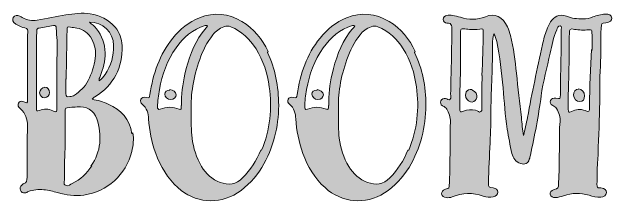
# Model space of a CAD drawing. Header units: inches. Extents: x 194 to 885, y -943 to -142.
# Drawn here: x 194 to 885, y -708 to -486 of the extents above; entities that cross this region are included whole.
import ezdxf

# ---------------------------------------------------------------- set-up
doc = ezdxf.new("R2010")
doc.units = ezdxf.units.IN
doc.header["$MEASUREMENT"] = 0
doc.layers.add('Layer 1', color=7, linetype='Continuous')

# ---------------------------------------------------------------- blocks, each defined once
blk = doc.blocks.new('block 3')
at = {"layer": 'Layer 1', "true_color": 0xce432c}
h = blk.add_hatch(color=22, dxfattribs=at)
h.dxf.hatch_style = 2
edge = h.paths.add_edge_path()
edge.add_spline(control_points=[(333.56, -624.74), (334.77, -632.01), (334.17, -639.28), (332.35, -646.55), (325.68, -673.21), (304.48, -692.6), (277.21, -696.54), (266.91, -698.05), (256.91, -696.54), (246.91, -693.81), (241.76, -692.3), (236.61, -691.09), (231.16, -690.48), (224.8, -689.57), (219.04, -690.48), (213.28, -692.6), (212.07, -693.21), (210.86, -693.81), (209.65, -694.11), (207.22, -694.42), (205.1, -693.51), (204.19, -691.09), (203.29, -688.66), (203.89, -686.54), (205.71, -685.03), (206.31, -684.72), (206.92, -684.12), (207.53, -683.82), (211.47, -682.6), (211.77, -679.57), (211.77, -675.94), (211.77, -663.21), (211.77, -650.49), (211.77, -637.76), (211.77, -630.8), (212.37, -623.83), (212.37, -616.86), (212.07, -609.28), (210.25, -602.32), (204.19, -597.17), (203.59, -596.56), (202.98, -595.95), (202.38, -595.35), (201.16, -593.83), (201.16, -592.32), (202.07, -590.8), (202.98, -588.98), (204.8, -588.08), (206.92, -588.68), (208.44, -588.98), (209.95, -589.89), (211.47, -590.5), (212.98, -588.98), (212.37, -587.17), (212.37, -585.65), (212.37, -561.72), (212.37, -537.78), (212.37, -513.85), (212.37, -511.12), (213.28, -508.09), (212.37, -505.97), (211.16, -503.55), (207.53, -504.15), (205.1, -502.94), (202.98, -501.73), (200.86, -500.82), (198.74, -499.61), (195.41, -497.49), (194.5, -494.46), (196.01, -492.04), (197.53, -489.61), (200.26, -489.01), (203.59, -490.52), (204.5, -490.82), (205.41, -491.43), (206.31, -492.04), (211.77, -495.06), (217.52, -495.97), (223.58, -495.06), (234.79, -493.55), (245.4, -490.52), (256.3, -489.01), (265.7, -487.79), (275.09, -486.28), (284.48, -487.79), (295.99, -489.61), (305.69, -494.46), (313.26, -503.24), (318.41, -509.31), (320.84, -516.58), (321.14, -524.45), (321.75, -549.9), (311.75, -569.9), (289.93, -583.53), (289.03, -584.14), (287.81, -584.44), (286.6, -586.26), (293.27, -587.47), (299.33, -588.98), (305.08, -591.71), (320.23, -598.38), (329.93, -609.28), (332.35, -625.95), (332.35, -625.95), (333.56, -624.74), (333.56, -624.74)], knot_values=[0, 0, 0, 0, 1, 1, 1, 2, 2, 2, 3, 3, 3, 4, 4, 4, 5, 5, 5, 6, 6, 6, 7, 7, 7, 8, 8, 8, 9, 9, 9, 10, 10, 10, 11, 11, 11, 12, 12, 12, 13, 13, 13, 14, 14, 14, 15, 15, 15, 16, 16, 16, 17, 17, 17, 18, 18, 18, 19, 19, 19, 20, 20, 20, 21, 21, 21, 22, 22, 22, 23, 23, 23, 24, 24, 24, 25, 25, 25, 26, 26, 26, 27, 27, 27, 28, 28, 28, 29, 29, 29, 30, 30, 30, 31, 31, 31, 32, 32, 32, 33, 33, 33, 34, 34, 34, 35, 35, 35, 35], degree=3, periodic=1)
edge = h.paths.add_edge_path()
edge.add_spline(control_points=[(246.31, -533.24), (246.91, -523.54), (246, -513.85), (245.4, -504.15), (245.4, -501.73), (244.49, -500.82), (242.07, -501.43), (236.61, -502.34), (231.16, -503.24), (225.7, -504.15), (223.89, -504.46), (222.98, -505.37), (222.98, -507.18), (222.98, -510.82), (222.68, -514.46), (222.68, -518.09), (222.68, -530.21), (222.68, -542.33), (222.68, -554.45), (222.68, -565.66), (222.68, -576.87), (222.68, -588.08), (222.68, -590.8), (222.68, -593.53), (222.68, -596.26), (222.68, -599.89), (222.98, -600.19), (226.31, -598.98), (231.46, -596.86), (236.61, -597.17), (241.46, -599.59), (242.07, -599.89), (242.67, -600.19), (243.28, -600.5), (245.09, -601.1), (246, -600.5), (246, -598.68), (246, -597.47), (246, -596.26), (246, -595.05), (246, -581.41), (246, -567.78), (246, -554.14), (246, -547.18), (246, -540.21), (246.61, -533.24), (246.61, -533.24), (246.31, -533.24), (246.31, -533.24)], knot_values=[0, 0, 0, 0, 1, 1, 1, 2, 2, 2, 3, 3, 3, 4, 4, 4, 5, 5, 5, 6, 6, 6, 7, 7, 7, 8, 8, 8, 9, 9, 9, 10, 10, 10, 11, 11, 11, 12, 12, 12, 13, 13, 13, 14, 14, 14, 15, 15, 15, 16, 16, 16, 16], degree=3, periodic=1)
edge = h.paths.add_edge_path()
edge.add_spline(control_points=[(232.37, -572.32), (235.4, -572.32), (237.82, -575.05), (237.82, -578.38), (237.82, -581.71), (235.4, -584.44), (232.07, -584.44), (228.74, -584.44), (226.31, -582.02), (226.31, -578.69), (226.31, -575.66), (229.34, -572.62), (232.37, -572.62), (232.37, -572.62), (232.37, -572.32), (232.37, -572.32)], knot_values=[0, 0, 0, 0, 1, 1, 1, 2, 2, 2, 3, 3, 3, 4, 4, 4, 5, 5, 5, 5], degree=3, periodic=1)
edge = h.paths.add_edge_path()
edge.add_spline(control_points=[(285.39, -663.21), (297.21, -646.25), (298.11, -627.76), (292.05, -608.68), (289.03, -598.98), (279.63, -593.83), (269.33, -595.05), (266.6, -595.35), (263.88, -595.35), (261.15, -595.65), (255.7, -595.95), (255.7, -595.95), (255.7, -601.41), (255.7, -614.74), (255.7, -628.07), (255.7, -642.91), (254.49, -655.03), (255.4, -668.97), (254.49, -682.91), (254.49, -684.72), (255.4, -685.03), (256.91, -685.63), (259.94, -686.84), (261.46, -684.12), (263.58, -683.21), (273.57, -678.97), (280.24, -671.39), (286.3, -662.91), (286.3, -662.91), (285.39, -663.21), (285.39, -663.21)], knot_values=[0, 0, 0, 0, 1, 1, 1, 2, 2, 2, 3, 3, 3, 4, 4, 4, 5, 5, 5, 6, 6, 6, 7, 7, 7, 8, 8, 8, 9, 9, 9, 10, 10, 10, 10], degree=3, periodic=1)
edge = h.paths.add_edge_path()
edge.add_spline(control_points=[(256.61, -562.93), (256.61, -568.08), (256.61, -573.84), (256.61, -579.59), (256.61, -583.53), (257.52, -584.14), (261.15, -583.23), (262.97, -582.93), (264.79, -582.62), (266.3, -581.41), (272.66, -577.17), (278.42, -572.02), (282.06, -564.75), (286.3, -556.57), (289.03, -548.09), (290.24, -539), (291.15, -531.42), (290.24, -523.85), (286.3, -516.88), (282.36, -509.91), (276.91, -505.37), (269.03, -504.15), (266.6, -503.85), (264.18, -503.55), (261.76, -503.24), (257.82, -502.64), (257.82, -502.64), (257.82, -506.58), (257.52, -525.06), (257.21, -543.54), (256.91, -562.63), (256.91, -562.63), (256.61, -562.93), (256.61, -562.93)], knot_values=[0, 0, 0, 0, 1, 1, 1, 2, 2, 2, 3, 3, 3, 4, 4, 4, 5, 5, 5, 6, 6, 6, 7, 7, 7, 8, 8, 8, 9, 9, 9, 10, 10, 10, 11, 11, 11, 11], degree=3, periodic=1)
edge = h.paths.add_edge_path()
edge.add_spline(control_points=[(283.57, -497.49), (286.3, -499.91), (289.33, -502.03), (291.75, -505.07), (298.11, -513.24), (301.45, -522.33), (301.75, -532.63), (301.75, -542.02), (299.63, -551.12), (295.99, -559.9), (295.39, -561.41), (294.18, -562.63), (294.78, -565.05), (297.81, -562.93), (299.93, -560.51), (301.75, -557.78), (308.42, -547.48), (311.75, -536.27), (311.44, -524.15), (311.14, -509), (299.02, -497.19), (283.57, -497.49)], knot_values=[0, 0, 0, 0, 1, 1, 1, 2, 2, 2, 3, 3, 3, 4, 4, 4, 5, 5, 5, 6, 6, 6, 7, 7, 7, 7], degree=3, periodic=1)
h = blk.add_hatch(color=22, dxfattribs=at)
h.dxf.hatch_style = 2
edge = h.paths.add_edge_path()
edge.add_spline(control_points=[(488.38, -532.33), (497.47, -551.12), (501.41, -571.11), (501.41, -593.53), (501.1, -617.77), (495.65, -642.31), (482.02, -664.73), (474.75, -676.54), (465.66, -686.54), (453.84, -694.11), (431.72, -708.05), (404.76, -705.63), (385.37, -688.06), (373.56, -677.15), (365.37, -663.82), (359.92, -648.67), (355.07, -635.64), (352.65, -622.31), (351.74, -608.68), (351.44, -602.32), (349.92, -596.26), (344.47, -592.02), (342.65, -590.5), (341.74, -588.68), (342.95, -586.26), (343.86, -584.14), (345.68, -583.53), (349.01, -584.14), (352.65, -584.74), (352.65, -584.74), (353.25, -580.8), (356.59, -556.87), (364.47, -534.75), (379.61, -515.67), (387.79, -505.37), (397.79, -497.19), (410.21, -492.34), (427.18, -485.68), (443.54, -487.19), (458.99, -496.58), (472.93, -504.76), (482.32, -516.88), (489.29, -531.12), (489.29, -531.12), (488.38, -532.33), (488.38, -532.33)], knot_values=[0, 0, 0, 0, 1, 1, 1, 2, 2, 2, 3, 3, 3, 4, 4, 4, 5, 5, 5, 6, 6, 6, 7, 7, 7, 8, 8, 8, 9, 9, 9, 10, 10, 10, 11, 11, 11, 12, 12, 12, 13, 13, 13, 14, 14, 14, 15, 15, 15, 15], degree=3, periodic=1)
edge = h.paths.add_edge_path()
edge.add_spline(control_points=[(389.61, -593.23), (389.31, -581.11), (390.82, -568.99), (393.55, -557.17), (397.49, -540.21), (402.94, -523.85), (413.24, -509.61), (415.06, -506.88), (417.48, -504.46), (419.6, -502.03), (419.3, -501.73), (419, -501.43), (418.7, -501.13), (418.09, -501.13), (417.48, -501.13), (416.88, -501.43), (402.34, -505.67), (391.73, -515.06), (383.25, -526.88), (372.95, -541.42), (367.19, -557.78), (364.16, -575.05), (362.95, -581.71), (362.04, -588.38), (362.04, -595.05), (362.04, -596.86), (362.34, -598.68), (365.07, -597.77), (372.34, -595.05), (379.61, -594.44), (386.89, -597.77), (388.4, -598.38), (389.31, -597.77), (389.31, -596.26), (389.31, -595.35), (389.31, -594.44), (389.31, -593.53), (389.31, -593.53), (389.61, -593.23), (389.61, -593.23)], knot_values=[0, 0, 0, 0, 1, 1, 1, 2, 2, 2, 3, 3, 3, 4, 4, 4, 5, 5, 5, 6, 6, 6, 7, 7, 7, 8, 8, 8, 9, 9, 9, 10, 10, 10, 11, 11, 11, 12, 12, 12, 13, 13, 13, 13], degree=3, periodic=1)
edge = h.paths.add_edge_path()
edge.add_spline(control_points=[(376.28, -575.05), (379.61, -575.05), (383.25, -578.08), (383.55, -581.11), (383.55, -583.84), (380.52, -586.56), (377.19, -586.56), (373.56, -586.56), (370.22, -583.53), (370.22, -580.2), (370.22, -577.47), (372.64, -575.66), (376.28, -575.66), (376.28, -575.66), (376.28, -575.05), (376.28, -575.05)], knot_values=[0, 0, 0, 0, 1, 1, 1, 2, 2, 2, 3, 3, 3, 4, 4, 4, 5, 5, 5, 5], degree=3, periodic=1)
edge = h.paths.add_edge_path()
edge.add_spline(control_points=[(481.71, -645.04), (491.41, -621.4), (494.14, -596.86), (490.5, -571.72), (488.38, -556.27), (483.83, -541.42), (475.35, -528.09), (468.08, -516.88), (458.99, -507.79), (446.27, -502.64), (443.54, -501.73), (441.12, -501.73), (438.39, -502.64), (432.94, -504.46), (429, -507.79), (425.66, -512.03), (418.7, -520.52), (414.15, -530.21), (410.52, -540.51), (403.25, -560.51), (399.91, -581.41), (400.82, -598.68), (400.82, -612.31), (400.52, -621.71), (401.73, -631.1), (403.25, -642.61), (406.58, -653.52), (412.64, -663.52), (417.79, -672), (424.76, -678.66), (434.15, -682), (443.54, -685.33), (452.33, -684.72), (459.9, -676.85), (468.99, -667.45), (475.96, -656.85), (480.81, -644.73), (480.81, -644.73), (481.71, -645.04), (481.71, -645.04)], knot_values=[0, 0, 0, 0, 1, 1, 1, 2, 2, 2, 3, 3, 3, 4, 4, 4, 5, 5, 5, 6, 6, 6, 7, 7, 7, 8, 8, 8, 9, 9, 9, 10, 10, 10, 11, 11, 11, 12, 12, 12, 13, 13, 13, 13], degree=3, periodic=1)
h = blk.add_hatch(color=22, dxfattribs=at)
h.dxf.hatch_style = 2
edge = h.paths.add_edge_path()
edge.add_spline(control_points=[(657.74, -532.33), (666.83, -551.12), (670.77, -571.11), (670.77, -593.53), (670.47, -617.77), (665.01, -642.31), (651.38, -664.73), (644.11, -676.54), (635.02, -686.54), (623.2, -694.11), (601.09, -708.05), (574.12, -705.63), (554.73, -688.06), (542.92, -677.15), (534.74, -663.82), (529.28, -648.67), (524.44, -635.64), (522.01, -622.31), (521.1, -608.68), (520.8, -602.32), (519.29, -596.26), (513.83, -592.02), (512.01, -590.5), (511.11, -588.68), (512.32, -586.26), (513.23, -584.14), (515.05, -583.53), (518.38, -584.14), (522.01, -584.74), (522.01, -584.74), (522.62, -580.8), (525.95, -556.87), (533.83, -534.75), (548.98, -515.67), (557.16, -505.37), (567.16, -497.19), (579.58, -492.34), (596.54, -485.68), (612.9, -487.19), (628.36, -496.58), (642.29, -504.76), (651.68, -516.88), (658.65, -531.12), (658.65, -531.12), (657.74, -532.33), (657.74, -532.33)], knot_values=[0, 0, 0, 0, 1, 1, 1, 2, 2, 2, 3, 3, 3, 4, 4, 4, 5, 5, 5, 6, 6, 6, 7, 7, 7, 8, 8, 8, 9, 9, 9, 10, 10, 10, 11, 11, 11, 12, 12, 12, 13, 13, 13, 14, 14, 14, 15, 15, 15, 15], degree=3, periodic=1)
edge = h.paths.add_edge_path()
edge.add_spline(control_points=[(558.98, -593.23), (558.67, -581.11), (560.19, -568.99), (562.91, -557.17), (566.85, -540.21), (572.31, -523.85), (582.61, -509.61), (584.42, -506.88), (586.85, -504.46), (588.97, -502.03), (588.67, -501.73), (588.36, -501.43), (588.06, -501.13), (587.45, -501.13), (586.85, -501.13), (586.24, -501.43), (571.7, -505.67), (561.1, -515.06), (552.61, -526.88), (542.31, -541.42), (536.56, -557.78), (533.53, -575.05), (532.31, -581.71), (531.4, -588.38), (531.4, -595.05), (531.4, -596.86), (531.71, -598.68), (534.44, -597.77), (541.71, -595.05), (548.98, -594.44), (556.25, -597.77), (557.76, -598.38), (558.67, -597.77), (558.67, -596.26), (558.67, -595.35), (558.67, -594.44), (558.67, -593.53), (558.67, -593.53), (558.98, -593.23), (558.98, -593.23)], knot_values=[0, 0, 0, 0, 1, 1, 1, 2, 2, 2, 3, 3, 3, 4, 4, 4, 5, 5, 5, 6, 6, 6, 7, 7, 7, 8, 8, 8, 9, 9, 9, 10, 10, 10, 11, 11, 11, 12, 12, 12, 13, 13, 13, 13], degree=3, periodic=1)
edge = h.paths.add_edge_path()
edge.add_spline(control_points=[(545.65, -575.05), (548.98, -575.05), (552.61, -578.08), (552.92, -581.11), (552.92, -583.84), (549.89, -586.56), (546.55, -586.56), (542.92, -586.56), (539.58, -583.53), (539.58, -580.2), (539.58, -577.47), (542.01, -575.66), (545.65, -575.66), (545.65, -575.66), (545.65, -575.05), (545.65, -575.05)], knot_values=[0, 0, 0, 0, 1, 1, 1, 2, 2, 2, 3, 3, 3, 4, 4, 4, 5, 5, 5, 5], degree=3, periodic=1)
edge = h.paths.add_edge_path()
edge.add_spline(control_points=[(651.08, -645.04), (660.77, -621.4), (663.5, -596.86), (659.86, -571.72), (657.74, -556.27), (653.2, -541.42), (644.72, -528.09), (637.44, -516.88), (628.36, -507.79), (615.63, -502.64), (612.9, -501.73), (610.48, -501.73), (607.75, -502.64), (602.3, -504.46), (598.36, -507.79), (595.03, -512.03), (588.06, -520.52), (583.51, -530.21), (579.88, -540.51), (572.61, -560.51), (569.28, -581.41), (570.19, -598.68), (570.19, -612.31), (569.88, -621.71), (571.09, -631.1), (572.61, -642.61), (575.94, -653.52), (582, -663.52), (587.15, -672), (594.12, -678.66), (603.51, -682), (612.9, -685.33), (621.69, -684.72), (629.26, -676.85), (638.35, -667.45), (645.32, -656.85), (650.17, -644.73), (650.17, -644.73), (651.08, -645.04), (651.08, -645.04)], knot_values=[0, 0, 0, 0, 1, 1, 1, 2, 2, 2, 3, 3, 3, 4, 4, 4, 5, 5, 5, 6, 6, 6, 7, 7, 7, 8, 8, 8, 9, 9, 9, 10, 10, 10, 11, 11, 11, 12, 12, 12, 13, 13, 13, 13], degree=3, periodic=1)
h = blk.add_hatch(color=22, dxfattribs=at)
h.dxf.hatch_style = 2
edge = h.paths.add_edge_path()
edge.add_spline(control_points=[(868.31, -658.67), (868.01, -667.15), (867.7, -675.63), (867.7, -684.12), (867.7, -688.06), (867.7, -688.06), (871.34, -688.36), (871.64, -688.36), (871.95, -688.36), (872.25, -688.36), (876.49, -688.66), (878.91, -690.78), (878.61, -693.81), (878.31, -696.84), (875.88, -698.66), (871.95, -698.96), (867.4, -699.27), (862.86, -698.36), (858.61, -696.84), (848.62, -693.51), (838.92, -694.11), (829.23, -697.45), (826.2, -698.36), (823.17, -699.27), (820.14, -699.57), (816.81, -699.87), (814.38, -698.36), (813.78, -695.63), (813.47, -693.21), (814.99, -691.39), (818.32, -690.18), (823.17, -688.66), (823.17, -688.66), (823.47, -683.51), (824.38, -662.3), (824.38, -641.1), (824.68, -619.89), (824.68, -617.47), (824.99, -615.04), (825.29, -612.62), (825.9, -606.86), (824.08, -601.71), (821.05, -596.86), (820.14, -595.05), (818.32, -594.44), (816.81, -593.53), (814.08, -591.71), (813.47, -589.59), (814.38, -587.47), (815.29, -585.35), (817.41, -584.44), (820.44, -585.05), (825.59, -585.96), (825.59, -585.96), (825.59, -580.8), (825.59, -556.27), (826.8, -531.73), (826.5, -507.18), (826.5, -505.37), (827.41, -502.34), (825.29, -501.73), (822.56, -501.13), (822.26, -504.46), (821.35, -506.28), (817.72, -515.06), (815.59, -524.15), (813.78, -533.24), (810.44, -549.6), (805.6, -565.66), (803.47, -582.32), (800.44, -605.35), (795.9, -628.07), (791.05, -650.79), (790.75, -652.31), (790.45, -653.82), (789.84, -655.33), (788.33, -660.18), (784.69, -662), (779.84, -660.18), (774.09, -658.36), (771.06, -654.12), (769.84, -648.67), (767.73, -639.28), (765.91, -629.89), (764.39, -620.49), (761.66, -604.74), (761.36, -588.98), (759.55, -573.23), (757.42, -555.36), (756.21, -537.18), (752.27, -519.61), (751.67, -516.58), (750.76, -513.55), (748.94, -510.82), (747.73, -514.76), (747.43, -518.7), (747.43, -522.63), (747.73, -548.09), (745.91, -573.53), (745.61, -598.98), (745.61, -611.4), (745.3, -623.83), (744.7, -636.25), (744.09, -651.7), (742.88, -667.15), (742.88, -682.6), (742.88, -687.75), (742.88, -687.75), (748.03, -688.36), (751.67, -688.96), (753.48, -690.48), (753.48, -693.21), (753.48, -695.93), (751.67, -698.05), (748.34, -698.66), (744.4, -699.57), (740.46, -698.96), (736.82, -697.75), (724.7, -693.51), (712.89, -693.81), (701.07, -698.66), (698.95, -699.57), (696.53, -699.87), (694.1, -699.57), (691.07, -699.27), (689.26, -697.75), (688.95, -695.33), (688.65, -692.6), (690.17, -691.09), (692.59, -690.18), (693.2, -689.87), (693.8, -689.57), (694.41, -689.57), (697.13, -689.27), (697.74, -687.45), (697.74, -685.03), (698.04, -678.66), (698.35, -672.3), (698.35, -665.94), (698.65, -651.09), (698.65, -636.25), (698.65, -621.4), (698.65, -618.98), (698.65, -616.55), (698.95, -614.13), (699.56, -608.68), (698.04, -603.83), (695.62, -598.98), (694.71, -597.17), (693.5, -595.65), (691.68, -594.74), (691.07, -594.44), (690.47, -594.14), (689.86, -593.83), (687.74, -592.32), (687.13, -590.2), (688.04, -588.08), (688.95, -585.96), (691.07, -585.05), (693.5, -585.35), (695.31, -585.65), (697.13, -587.77), (698.65, -586.26), (700.16, -584.74), (699.25, -582.32), (699.25, -580.2), (699.56, -555.96), (700.77, -531.73), (700.47, -507.49), (700.47, -505.97), (700.47, -504.46), (700.47, -502.94), (700.47, -500.52), (699.56, -498.7), (696.83, -498.7), (696.22, -498.7), (695.62, -498.7), (695.01, -498.7), (692.29, -498.1), (690.77, -496.28), (690.77, -494.16), (690.77, -491.43), (692.59, -490.22), (695.01, -489.61), (697.13, -489.01), (699.25, -489.01), (701.38, -489.61), (704.41, -490.22), (707.43, -490.82), (710.46, -491.73), (720.16, -494.76), (729.55, -495.06), (739.25, -491.13), (750.15, -486.58), (759.24, -491.13), (764.69, -502.94), (766.21, -506.28), (767.12, -509.61), (768.03, -512.94), (771.66, -527.18), (773.48, -541.72), (775, -556.27), (776.81, -573.23), (778.94, -590.2), (780.75, -607.16), (781.36, -614.13), (781.96, -621.1), (783.18, -628.07), (784.69, -621.1), (786.51, -614.13), (787.72, -607.16), (792.87, -578.99), (798.93, -551.12), (804.99, -523.24), (806.2, -517.49), (807.72, -511.73), (809.84, -506.28), (811.05, -502.94), (812.56, -499.91), (814.38, -497.19), (818.02, -491.43), (823.77, -487.19), (832.56, -490.52), (838.62, -492.95), (844.98, -493.85), (851.65, -493.55), (855.58, -493.55), (859.22, -492.95), (862.86, -491.43), (867.4, -489.61), (872.25, -488.4), (877.1, -488.1), (881.64, -487.79), (884.37, -489.61), (884.67, -492.64), (884.97, -495.67), (882.55, -497.49), (877.7, -498.1), (872.55, -498.7), (872.86, -498.7), (872.55, -504.15), (871.64, -518.7), (872.55, -533.54), (871.64, -548.09), (870.73, -564.14), (871.04, -580.2), (870.73, -596.26), (870.13, -616.25), (869.52, -636.25), (868.61, -656.24), (868.61, -656.24), (868.31, -658.67), (868.31, -658.67)], knot_values=[0, 0, 0, 0, 1, 1, 1, 2, 2, 2, 3, 3, 3, 4, 4, 4, 5, 5, 5, 6, 6, 6, 7, 7, 7, 8, 8, 8, 9, 9, 9, 10, 10, 10, 11, 11, 11, 12, 12, 12, 13, 13, 13, 14, 14, 14, 15, 15, 15, 16, 16, 16, 17, 17, 17, 18, 18, 18, 19, 19, 19, 20, 20, 20, 21, 21, 21, 22, 22, 22, 23, 23, 23, 24, 24, 24, 25, 25, 25, 26, 26, 26, 27, 27, 27, 28, 28, 28, 29, 29, 29, 30, 30, 30, 31, 31, 31, 32, 32, 32, 33, 33, 33, 34, 34, 34, 35, 35, 35, 36, 36, 36, 37, 37, 37, 38, 38, 38, 39, 39, 39, 40, 40, 40, 41, 41, 41, 42, 42, 42, 43, 43, 43, 44, 44, 44, 45, 45, 45, 46, 46, 46, 47, 47, 47, 48, 48, 48, 49, 49, 49, 50, 50, 50, 51, 51, 51, 52, 52, 52, 53, 53, 53, 54, 54, 54, 55, 55, 55, 56, 56, 56, 57, 57, 57, 58, 58, 58, 59, 59, 59, 60, 60, 60, 61, 61, 61, 62, 62, 62, 63, 63, 63, 64, 64, 64, 65, 65, 65, 66, 66, 66, 67, 67, 67, 68, 68, 68, 69, 69, 69, 70, 70, 70, 71, 71, 71, 72, 72, 72, 73, 73, 73, 74, 74, 74, 75, 75, 75, 76, 76, 76, 77, 77, 77, 78, 78, 78, 79, 79, 79, 80, 80, 80, 81, 81, 81, 82, 82, 82, 83, 83, 83, 84, 84, 84, 84], degree=3, periodic=1)
edge = h.paths.add_edge_path()
edge.add_spline(control_points=[(735.31, -558.69), (735.91, -542.02), (736.82, -525.36), (736.82, -508.7), (736.82, -505.07), (736.52, -504.76), (732.88, -505.37), (728.95, -505.97), (725.01, -506.28), (721.07, -505.67), (718.64, -505.37), (716.22, -505.37), (713.8, -505.07), (711.68, -504.76), (710.77, -505.67), (710.77, -507.79), (710.77, -508.4), (710.77, -509), (710.77, -509.61), (710.77, -533.24), (710.77, -556.87), (709.86, -579.29), (709.86, -585.96), (709.86, -591.41), (709.86, -596.86), (709.86, -601.1), (710.16, -601.41), (714.1, -599.89), (718.64, -598.08), (723.19, -597.77), (728.04, -598.68), (730.16, -599.29), (732.28, -602.01), (734.09, -600.5), (735.91, -598.98), (735, -596.26), (735, -594.14), (735.31, -582.32), (735, -570.5), (735.61, -558.99), (735.61, -558.99), (735.31, -558.69), (735.31, -558.69)], knot_values=[0, 0, 0, 0, 1, 1, 1, 2, 2, 2, 3, 3, 3, 4, 4, 4, 5, 5, 5, 6, 6, 6, 7, 7, 7, 8, 8, 8, 9, 9, 9, 10, 10, 10, 11, 11, 11, 12, 12, 12, 13, 13, 13, 14, 14, 14, 14], degree=3, periodic=1)
edge = h.paths.add_edge_path()
edge.add_spline(control_points=[(726.82, -577.17), (729.55, -579.9), (730.16, -583.53), (728.64, -586.26), (727.13, -588.68), (724.7, -589.89), (722.28, -589.29), (718.95, -588.38), (716.52, -585.05), (716.52, -581.41), (716.52, -578.69), (717.43, -576.56), (719.86, -575.35), (722.28, -574.14), (724.1, -575.35), (725.91, -576.87), (725.91, -576.87), (726.82, -577.17), (726.82, -577.17)], knot_values=[0, 0, 0, 0, 1, 1, 1, 2, 2, 2, 3, 3, 3, 4, 4, 4, 5, 5, 5, 6, 6, 6, 6], degree=3, periodic=1)
edge = h.paths.add_edge_path()
edge.add_spline(control_points=[(861.95, -530.51), (862.25, -523.54), (861.95, -516.58), (861.95, -509.61), (861.95, -505.97), (861.64, -505.97), (858.01, -506.28), (852.56, -506.58), (847.1, -506.58), (841.65, -505.67), (836.5, -504.76), (835.89, -505.07), (835.89, -510.21), (835.59, -533.84), (835.59, -557.48), (834.68, -579.9), (834.68, -586.87), (834.68, -592.32), (834.68, -597.77), (834.68, -601.41), (834.98, -601.71), (838.32, -600.19), (843.47, -597.77), (848.62, -597.17), (854.07, -599.29), (858.92, -601.1), (859.22, -600.8), (859.22, -595.35), (859.22, -594.74), (859.22, -594.14), (859.22, -593.53), (859.22, -572.02), (860.13, -550.51), (861.34, -529), (861.34, -529), (861.95, -530.51), (861.95, -530.51)], knot_values=[0, 0, 0, 0, 1, 1, 1, 2, 2, 2, 3, 3, 3, 4, 4, 4, 5, 5, 5, 6, 6, 6, 7, 7, 7, 8, 8, 8, 9, 9, 9, 10, 10, 10, 11, 11, 11, 12, 12, 12, 12], degree=3, periodic=1)
edge = h.paths.add_edge_path()
edge.add_spline(control_points=[(846.5, -574.14), (849.83, -574.14), (853.47, -578.38), (853.47, -582.32), (853.47, -586.26), (851.34, -588.98), (848.01, -588.98), (844.07, -588.98), (840.74, -585.65), (840.74, -581.41), (840.74, -577.47), (843.16, -574.44), (846.5, -574.44), (846.5, -574.44), (846.5, -574.14), (846.5, -574.14)], knot_values=[0, 0, 0, 0, 1, 1, 1, 2, 2, 2, 3, 3, 3, 4, 4, 4, 5, 5, 5, 5], degree=3, periodic=1)
at = {"layer": 'Layer 1', "lineweight": 0}
for points, knots in [([(333.56, -624.74), (334.77, -632.01), (334.17, -639.28), (332.35, -646.55), (325.68, -673.21), (304.48, -692.6), (277.21, -696.54), (266.91, -698.05), (256.91, -696.54), (246.91, -693.81), (241.76, -692.3), (236.61, -691.09), (231.16, -690.48), (224.8, -689.57), (219.04, -690.48), (213.28, -692.6), (212.07, -693.21), (210.86, -693.81), (209.65, -694.11), (207.22, -694.42), (205.1, -693.51), (204.19, -691.09), (203.29, -688.66), (203.89, -686.54), (205.71, -685.03), (206.31, -684.72), (206.92, -684.12), (207.53, -683.82), (211.47, -682.6), (211.77, -679.57), (211.77, -675.94), (211.77, -663.21), (211.77, -650.49), (211.77, -637.76), (211.77, -630.8), (212.37, -623.83), (212.37, -616.86), (212.07, -609.28), (210.25, -602.32), (204.19, -597.17), (203.59, -596.56), (202.98, -595.95), (202.38, -595.35), (201.16, -593.83), (201.16, -592.32), (202.07, -590.8), (202.98, -588.98), (204.8, -588.08), (206.92, -588.68), (208.44, -588.98), (209.95, -589.89), (211.47, -590.5), (212.98, -588.98), (212.37, -587.17), (212.37, -585.65), (212.37, -561.72), (212.37, -537.78), (212.37, -513.85), (212.37, -511.12), (213.28, -508.09), (212.37, -505.97), (211.16, -503.55), (207.53, -504.15), (205.1, -502.94), (202.98, -501.73), (200.86, -500.82), (198.74, -499.61), (195.41, -497.49), (194.5, -494.46), (196.01, -492.04), (197.53, -489.61), (200.26, -489.01), (203.59, -490.52), (204.5, -490.82), (205.41, -491.43), (206.31, -492.04), (211.77, -495.06), (217.52, -495.97), (223.58, -495.06), (234.79, -493.55), (245.4, -490.52), (256.3, -489.01), (265.7, -487.79), (275.09, -486.28), (284.48, -487.79), (295.99, -489.61), (305.69, -494.46), (313.26, -503.24), (318.41, -509.31), (320.84, -516.58), (321.14, -524.45), (321.75, -549.9), (311.75, -569.9), (289.93, -583.53), (289.03, -584.14), (287.81, -584.44), (286.6, -586.26), (293.27, -587.47), (299.33, -588.98), (305.08, -591.71), (320.23, -598.38), (329.93, -609.28), (332.35, -625.95), (332.35, -625.95), (333.56, -624.74), (333.56, -624.74)], [0, 0, 0, 0, 1, 1, 1, 2, 2, 2, 3, 3, 3, 4, 4, 4, 5, 5, 5, 6, 6, 6, 7, 7, 7, 8, 8, 8, 9, 9, 9, 10, 10, 10, 11, 11, 11, 12, 12, 12, 13, 13, 13, 14, 14, 14, 15, 15, 15, 16, 16, 16, 17, 17, 17, 18, 18, 18, 19, 19, 19, 20, 20, 20, 21, 21, 21, 22, 22, 22, 23, 23, 23, 24, 24, 24, 25, 25, 25, 26, 26, 26, 27, 27, 27, 28, 28, 28, 29, 29, 29, 30, 30, 30, 31, 31, 31, 32, 32, 32, 33, 33, 33, 34, 34, 34, 35, 35, 35, 35]), ([(488.38, -532.33), (497.47, -551.12), (501.41, -571.11), (501.41, -593.53), (501.1, -617.77), (495.65, -642.31), (482.02, -664.73), (474.75, -676.54), (465.66, -686.54), (453.84, -694.11), (431.72, -708.05), (404.76, -705.63), (385.37, -688.06), (373.56, -677.15), (365.37, -663.82), (359.92, -648.67), (355.07, -635.64), (352.65, -622.31), (351.74, -608.68), (351.44, -602.32), (349.92, -596.26), (344.47, -592.02), (342.65, -590.5), (341.74, -588.68), (342.95, -586.26), (343.86, -584.14), (345.68, -583.53), (349.01, -584.14), (352.65, -584.74), (352.65, -584.74), (353.25, -580.8), (356.59, -556.87), (364.47, -534.75), (379.61, -515.67), (387.79, -505.37), (397.79, -497.19), (410.21, -492.34), (427.18, -485.68), (443.54, -487.19), (458.99, -496.58), (472.93, -504.76), (482.32, -516.88), (489.29, -531.12), (489.29, -531.12), (488.38, -532.33), (488.38, -532.33)], [0, 0, 0, 0, 1, 1, 1, 2, 2, 2, 3, 3, 3, 4, 4, 4, 5, 5, 5, 6, 6, 6, 7, 7, 7, 8, 8, 8, 9, 9, 9, 10, 10, 10, 11, 11, 11, 12, 12, 12, 13, 13, 13, 14, 14, 14, 15, 15, 15, 15]), ([(657.74, -532.33), (666.83, -551.12), (670.77, -571.11), (670.77, -593.53), (670.47, -617.77), (665.01, -642.31), (651.38, -664.73), (644.11, -676.54), (635.02, -686.54), (623.2, -694.11), (601.09, -708.05), (574.12, -705.63), (554.73, -688.06), (542.92, -677.15), (534.74, -663.82), (529.28, -648.67), (524.44, -635.64), (522.01, -622.31), (521.1, -608.68), (520.8, -602.32), (519.29, -596.26), (513.83, -592.02), (512.01, -590.5), (511.11, -588.68), (512.32, -586.26), (513.23, -584.14), (515.05, -583.53), (518.38, -584.14), (522.01, -584.74), (522.01, -584.74), (522.62, -580.8), (525.95, -556.87), (533.83, -534.75), (548.98, -515.67), (557.16, -505.37), (567.16, -497.19), (579.58, -492.34), (596.54, -485.68), (612.9, -487.19), (628.36, -496.58), (642.29, -504.76), (651.68, -516.88), (658.65, -531.12), (658.65, -531.12), (657.74, -532.33), (657.74, -532.33)], [0, 0, 0, 0, 1, 1, 1, 2, 2, 2, 3, 3, 3, 4, 4, 4, 5, 5, 5, 6, 6, 6, 7, 7, 7, 8, 8, 8, 9, 9, 9, 10, 10, 10, 11, 11, 11, 12, 12, 12, 13, 13, 13, 14, 14, 14, 15, 15, 15, 15]), ([(868.31, -658.67), (868.01, -667.15), (867.7, -675.63), (867.7, -684.12), (867.7, -688.06), (867.7, -688.06), (871.34, -688.36), (871.64, -688.36), (871.95, -688.36), (872.25, -688.36), (876.49, -688.66), (878.91, -690.78), (878.61, -693.81), (878.31, -696.84), (875.88, -698.66), (871.95, -698.96), (867.4, -699.27), (862.86, -698.36), (858.61, -696.84), (848.62, -693.51), (838.92, -694.11), (829.23, -697.45), (826.2, -698.36), (823.17, -699.27), (820.14, -699.57), (816.81, -699.87), (814.38, -698.36), (813.78, -695.63), (813.47, -693.21), (814.99, -691.39), (818.32, -690.18), (823.17, -688.66), (823.17, -688.66), (823.47, -683.51), (824.38, -662.3), (824.38, -641.1), (824.68, -619.89), (824.68, -617.47), (824.99, -615.04), (825.29, -612.62), (825.9, -606.86), (824.08, -601.71), (821.05, -596.86), (820.14, -595.05), (818.32, -594.44), (816.81, -593.53), (814.08, -591.71), (813.47, -589.59), (814.38, -587.47), (815.29, -585.35), (817.41, -584.44), (820.44, -585.05), (825.59, -585.96), (825.59, -585.96), (825.59, -580.8), (825.59, -556.27), (826.8, -531.73), (826.5, -507.18), (826.5, -505.37), (827.41, -502.34), (825.29, -501.73), (822.56, -501.13), (822.26, -504.46), (821.35, -506.28), (817.72, -515.06), (815.59, -524.15), (813.78, -533.24), (810.44, -549.6), (805.6, -565.66), (803.47, -582.32), (800.44, -605.35), (795.9, -628.07), (791.05, -650.79), (790.75, -652.31), (790.45, -653.82), (789.84, -655.33), (788.33, -660.18), (784.69, -662), (779.84, -660.18), (774.09, -658.36), (771.06, -654.12), (769.84, -648.67), (767.73, -639.28), (765.91, -629.89), (764.39, -620.49), (761.66, -604.74), (761.36, -588.98), (759.55, -573.23), (757.42, -555.36), (756.21, -537.18), (752.27, -519.61), (751.67, -516.58), (750.76, -513.55), (748.94, -510.82), (747.73, -514.76), (747.43, -518.7), (747.43, -522.63), (747.73, -548.09), (745.91, -573.53), (745.61, -598.98), (745.61, -611.4), (745.3, -623.83), (744.7, -636.25), (744.09, -651.7), (742.88, -667.15), (742.88, -682.6), (742.88, -687.75), (742.88, -687.75), (748.03, -688.36), (751.67, -688.96), (753.48, -690.48), (753.48, -693.21), (753.48, -695.93), (751.67, -698.05), (748.34, -698.66), (744.4, -699.57), (740.46, -698.96), (736.82, -697.75), (724.7, -693.51), (712.89, -693.81), (701.07, -698.66), (698.95, -699.57), (696.53, -699.87), (694.1, -699.57), (691.07, -699.27), (689.26, -697.75), (688.95, -695.33), (688.65, -692.6), (690.17, -691.09), (692.59, -690.18), (693.2, -689.87), (693.8, -689.57), (694.41, -689.57), (697.13, -689.27), (697.74, -687.45), (697.74, -685.03), (698.04, -678.66), (698.35, -672.3), (698.35, -665.94), (698.65, -651.09), (698.65, -636.25), (698.65, -621.4), (698.65, -618.98), (698.65, -616.55), (698.95, -614.13), (699.56, -608.68), (698.04, -603.83), (695.62, -598.98), (694.71, -597.17), (693.5, -595.65), (691.68, -594.74), (691.07, -594.44), (690.47, -594.14), (689.86, -593.83), (687.74, -592.32), (687.13, -590.2), (688.04, -588.08), (688.95, -585.96), (691.07, -585.05), (693.5, -585.35), (695.31, -585.65), (697.13, -587.77), (698.65, -586.26), (700.16, -584.74), (699.25, -582.32), (699.25, -580.2), (699.56, -555.96), (700.77, -531.73), (700.47, -507.49), (700.47, -505.97), (700.47, -504.46), (700.47, -502.94), (700.47, -500.52), (699.56, -498.7), (696.83, -498.7), (696.22, -498.7), (695.62, -498.7), (695.01, -498.7), (692.29, -498.1), (690.77, -496.28), (690.77, -494.16), (690.77, -491.43), (692.59, -490.22), (695.01, -489.61), (697.13, -489.01), (699.25, -489.01), (701.38, -489.61), (704.41, -490.22), (707.43, -490.82), (710.46, -491.73), (720.16, -494.76), (729.55, -495.06), (739.25, -491.13), (750.15, -486.58), (759.24, -491.13), (764.69, -502.94), (766.21, -506.28), (767.12, -509.61), (768.03, -512.94), (771.66, -527.18), (773.48, -541.72), (775, -556.27), (776.81, -573.23), (778.94, -590.2), (780.75, -607.16), (781.36, -614.13), (781.96, -621.1), (783.18, -628.07), (784.69, -621.1), (786.51, -614.13), (787.72, -607.16), (792.87, -578.99), (798.93, -551.12), (804.99, -523.24), (806.2, -517.49), (807.72, -511.73), (809.84, -506.28), (811.05, -502.94), (812.56, -499.91), (814.38, -497.19), (818.02, -491.43), (823.77, -487.19), (832.56, -490.52), (838.62, -492.95), (844.98, -493.85), (851.65, -493.55), (855.58, -493.55), (859.22, -492.95), (862.86, -491.43), (867.4, -489.61), (872.25, -488.4), (877.1, -488.1), (881.64, -487.79), (884.37, -489.61), (884.67, -492.64), (884.97, -495.67), (882.55, -497.49), (877.7, -498.1), (872.55, -498.7), (872.86, -498.7), (872.55, -504.15), (871.64, -518.7), (872.55, -533.54), (871.64, -548.09), (870.73, -564.14), (871.04, -580.2), (870.73, -596.26), (870.13, -616.25), (869.52, -636.25), (868.61, -656.24), (868.61, -656.24), (868.31, -658.67), (868.31, -658.67)], [0, 0, 0, 0, 1, 1, 1, 2, 2, 2, 3, 3, 3, 4, 4, 4, 5, 5, 5, 6, 6, 6, 7, 7, 7, 8, 8, 8, 9, 9, 9, 10, 10, 10, 11, 11, 11, 12, 12, 12, 13, 13, 13, 14, 14, 14, 15, 15, 15, 16, 16, 16, 17, 17, 17, 18, 18, 18, 19, 19, 19, 20, 20, 20, 21, 21, 21, 22, 22, 22, 23, 23, 23, 24, 24, 24, 25, 25, 25, 26, 26, 26, 27, 27, 27, 28, 28, 28, 29, 29, 29, 30, 30, 30, 31, 31, 31, 32, 32, 32, 33, 33, 33, 34, 34, 34, 35, 35, 35, 36, 36, 36, 37, 37, 37, 38, 38, 38, 39, 39, 39, 40, 40, 40, 41, 41, 41, 42, 42, 42, 43, 43, 43, 44, 44, 44, 45, 45, 45, 46, 46, 46, 47, 47, 47, 48, 48, 48, 49, 49, 49, 50, 50, 50, 51, 51, 51, 52, 52, 52, 53, 53, 53, 54, 54, 54, 55, 55, 55, 56, 56, 56, 57, 57, 57, 58, 58, 58, 59, 59, 59, 60, 60, 60, 61, 61, 61, 62, 62, 62, 63, 63, 63, 64, 64, 64, 65, 65, 65, 66, 66, 66, 67, 67, 67, 68, 68, 68, 69, 69, 69, 70, 70, 70, 71, 71, 71, 72, 72, 72, 73, 73, 73, 74, 74, 74, 75, 75, 75, 76, 76, 76, 77, 77, 77, 78, 78, 78, 79, 79, 79, 80, 80, 80, 81, 81, 81, 82, 82, 82, 83, 83, 83, 84, 84, 84, 84]), ([(246.31, -533.24), (246.91, -523.54), (246, -513.85), (245.4, -504.15), (245.4, -501.73), (244.49, -500.82), (242.07, -501.43), (236.61, -502.34), (231.16, -503.24), (225.7, -504.15), (223.89, -504.46), (222.98, -505.37), (222.98, -507.18), (222.98, -510.82), (222.68, -514.46), (222.68, -518.09), (222.68, -530.21), (222.68, -542.33), (222.68, -554.45), (222.68, -565.66), (222.68, -576.87), (222.68, -588.08), (222.68, -590.8), (222.68, -593.53), (222.68, -596.26), (222.68, -599.89), (222.98, -600.19), (226.31, -598.98), (231.46, -596.86), (236.61, -597.17), (241.46, -599.59), (242.07, -599.89), (242.67, -600.19), (243.28, -600.5), (245.09, -601.1), (246, -600.5), (246, -598.68), (246, -597.47), (246, -596.26), (246, -595.05), (246, -581.41), (246, -567.78), (246, -554.14), (246, -547.18), (246, -540.21), (246.61, -533.24), (246.61, -533.24), (246.31, -533.24), (246.31, -533.24)], [0, 0, 0, 0, 1, 1, 1, 2, 2, 2, 3, 3, 3, 4, 4, 4, 5, 5, 5, 6, 6, 6, 7, 7, 7, 8, 8, 8, 9, 9, 9, 10, 10, 10, 11, 11, 11, 12, 12, 12, 13, 13, 13, 14, 14, 14, 15, 15, 15, 16, 16, 16, 16]), ([(256.61, -562.93), (256.61, -568.08), (256.61, -573.84), (256.61, -579.59), (256.61, -583.53), (257.52, -584.14), (261.15, -583.23), (262.97, -582.93), (264.79, -582.62), (266.3, -581.41), (272.66, -577.17), (278.42, -572.02), (282.06, -564.75), (286.3, -556.57), (289.03, -548.09), (290.24, -539), (291.15, -531.42), (290.24, -523.85), (286.3, -516.88), (282.36, -509.91), (276.91, -505.37), (269.03, -504.15), (266.6, -503.85), (264.18, -503.55), (261.76, -503.24), (257.82, -502.64), (257.82, -502.64), (257.82, -506.58), (257.52, -525.06), (257.21, -543.54), (256.91, -562.63), (256.91, -562.63), (256.61, -562.93), (256.61, -562.93)], [0, 0, 0, 0, 1, 1, 1, 2, 2, 2, 3, 3, 3, 4, 4, 4, 5, 5, 5, 6, 6, 6, 7, 7, 7, 8, 8, 8, 9, 9, 9, 10, 10, 10, 11, 11, 11, 11]), ([(283.57, -497.49), (286.3, -499.91), (289.33, -502.03), (291.75, -505.07), (298.11, -513.24), (301.45, -522.33), (301.75, -532.63), (301.75, -542.02), (299.63, -551.12), (295.99, -559.9), (295.39, -561.41), (294.18, -562.63), (294.78, -565.05), (297.81, -562.93), (299.93, -560.51), (301.75, -557.78), (308.42, -547.48), (311.75, -536.27), (311.44, -524.15), (311.14, -509), (299.02, -497.19), (283.57, -497.49)], [0, 0, 0, 0, 1, 1, 1, 2, 2, 2, 3, 3, 3, 4, 4, 4, 5, 5, 5, 6, 6, 6, 7, 7, 7, 7]), ([(389.61, -593.23), (389.31, -581.11), (390.82, -568.99), (393.55, -557.17), (397.49, -540.21), (402.94, -523.85), (413.24, -509.61), (415.06, -506.88), (417.48, -504.46), (419.6, -502.03), (419.3, -501.73), (419, -501.43), (418.7, -501.13), (418.09, -501.13), (417.48, -501.13), (416.88, -501.43), (402.34, -505.67), (391.73, -515.06), (383.25, -526.88), (372.95, -541.42), (367.19, -557.78), (364.16, -575.05), (362.95, -581.71), (362.04, -588.38), (362.04, -595.05), (362.04, -596.86), (362.34, -598.68), (365.07, -597.77), (372.34, -595.05), (379.61, -594.44), (386.89, -597.77), (388.4, -598.38), (389.31, -597.77), (389.31, -596.26), (389.31, -595.35), (389.31, -594.44), (389.31, -593.53), (389.31, -593.53), (389.61, -593.23), (389.61, -593.23)], [0, 0, 0, 0, 1, 1, 1, 2, 2, 2, 3, 3, 3, 4, 4, 4, 5, 5, 5, 6, 6, 6, 7, 7, 7, 8, 8, 8, 9, 9, 9, 10, 10, 10, 11, 11, 11, 12, 12, 12, 13, 13, 13, 13]), ([(481.71, -645.04), (491.41, -621.4), (494.14, -596.86), (490.5, -571.72), (488.38, -556.27), (483.83, -541.42), (475.35, -528.09), (468.08, -516.88), (458.99, -507.79), (446.27, -502.64), (443.54, -501.73), (441.12, -501.73), (438.39, -502.64), (432.94, -504.46), (429, -507.79), (425.66, -512.03), (418.7, -520.52), (414.15, -530.21), (410.52, -540.51), (403.25, -560.51), (399.91, -581.41), (400.82, -598.68), (400.82, -612.31), (400.52, -621.71), (401.73, -631.1), (403.25, -642.61), (406.58, -653.52), (412.64, -663.52), (417.79, -672), (424.76, -678.66), (434.15, -682), (443.54, -685.33), (452.33, -684.72), (459.9, -676.85), (468.99, -667.45), (475.96, -656.85), (480.81, -644.73), (480.81, -644.73), (481.71, -645.04), (481.71, -645.04)], [0, 0, 0, 0, 1, 1, 1, 2, 2, 2, 3, 3, 3, 4, 4, 4, 5, 5, 5, 6, 6, 6, 7, 7, 7, 8, 8, 8, 9, 9, 9, 10, 10, 10, 11, 11, 11, 12, 12, 12, 13, 13, 13, 13]), ([(558.98, -593.23), (558.67, -581.11), (560.19, -568.99), (562.91, -557.17), (566.85, -540.21), (572.31, -523.85), (582.61, -509.61), (584.42, -506.88), (586.85, -504.46), (588.97, -502.03), (588.67, -501.73), (588.36, -501.43), (588.06, -501.13), (587.45, -501.13), (586.85, -501.13), (586.24, -501.43), (571.7, -505.67), (561.1, -515.06), (552.61, -526.88), (542.31, -541.42), (536.56, -557.78), (533.53, -575.05), (532.31, -581.71), (531.4, -588.38), (531.4, -595.05), (531.4, -596.86), (531.71, -598.68), (534.44, -597.77), (541.71, -595.05), (548.98, -594.44), (556.25, -597.77), (557.76, -598.38), (558.67, -597.77), (558.67, -596.26), (558.67, -595.35), (558.67, -594.44), (558.67, -593.53), (558.67, -593.53), (558.98, -593.23), (558.98, -593.23)], [0, 0, 0, 0, 1, 1, 1, 2, 2, 2, 3, 3, 3, 4, 4, 4, 5, 5, 5, 6, 6, 6, 7, 7, 7, 8, 8, 8, 9, 9, 9, 10, 10, 10, 11, 11, 11, 12, 12, 12, 13, 13, 13, 13]), ([(651.08, -645.04), (660.77, -621.4), (663.5, -596.86), (659.86, -571.72), (657.74, -556.27), (653.2, -541.42), (644.72, -528.09), (637.44, -516.88), (628.36, -507.79), (615.63, -502.64), (612.9, -501.73), (610.48, -501.73), (607.75, -502.64), (602.3, -504.46), (598.36, -507.79), (595.03, -512.03), (588.06, -520.52), (583.51, -530.21), (579.88, -540.51), (572.61, -560.51), (569.28, -581.41), (570.19, -598.68), (570.19, -612.31), (569.88, -621.71), (571.09, -631.1), (572.61, -642.61), (575.94, -653.52), (582, -663.52), (587.15, -672), (594.12, -678.66), (603.51, -682), (612.9, -685.33), (621.69, -684.72), (629.26, -676.85), (638.35, -667.45), (645.32, -656.85), (650.17, -644.73), (650.17, -644.73), (651.08, -645.04), (651.08, -645.04)], [0, 0, 0, 0, 1, 1, 1, 2, 2, 2, 3, 3, 3, 4, 4, 4, 5, 5, 5, 6, 6, 6, 7, 7, 7, 8, 8, 8, 9, 9, 9, 10, 10, 10, 11, 11, 11, 12, 12, 12, 13, 13, 13, 13]), ([(735.31, -558.69), (735.91, -542.02), (736.82, -525.36), (736.82, -508.7), (736.82, -505.07), (736.52, -504.76), (732.88, -505.37), (728.95, -505.97), (725.01, -506.28), (721.07, -505.67), (718.64, -505.37), (716.22, -505.37), (713.8, -505.07), (711.68, -504.76), (710.77, -505.67), (710.77, -507.79), (710.77, -508.4), (710.77, -509), (710.77, -509.61), (710.77, -533.24), (710.77, -556.87), (709.86, -579.29), (709.86, -585.96), (709.86, -591.41), (709.86, -596.86), (709.86, -601.1), (710.16, -601.41), (714.1, -599.89), (718.64, -598.08), (723.19, -597.77), (728.04, -598.68), (730.16, -599.29), (732.28, -602.01), (734.09, -600.5), (735.91, -598.98), (735, -596.26), (735, -594.14), (735.31, -582.32), (735, -570.5), (735.61, -558.99), (735.61, -558.99), (735.31, -558.69), (735.31, -558.69)], [0, 0, 0, 0, 1, 1, 1, 2, 2, 2, 3, 3, 3, 4, 4, 4, 5, 5, 5, 6, 6, 6, 7, 7, 7, 8, 8, 8, 9, 9, 9, 10, 10, 10, 11, 11, 11, 12, 12, 12, 13, 13, 13, 14, 14, 14, 14]), ([(861.95, -530.51), (862.25, -523.54), (861.95, -516.58), (861.95, -509.61), (861.95, -505.97), (861.64, -505.97), (858.01, -506.28), (852.56, -506.58), (847.1, -506.58), (841.65, -505.67), (836.5, -504.76), (835.89, -505.07), (835.89, -510.21), (835.59, -533.84), (835.59, -557.48), (834.68, -579.9), (834.68, -586.87), (834.68, -592.32), (834.68, -597.77), (834.68, -601.41), (834.98, -601.71), (838.32, -600.19), (843.47, -597.77), (848.62, -597.17), (854.07, -599.29), (858.92, -601.1), (859.22, -600.8), (859.22, -595.35), (859.22, -594.74), (859.22, -594.14), (859.22, -593.53), (859.22, -572.02), (860.13, -550.51), (861.34, -529), (861.34, -529), (861.95, -530.51), (861.95, -530.51)], [0, 0, 0, 0, 1, 1, 1, 2, 2, 2, 3, 3, 3, 4, 4, 4, 5, 5, 5, 6, 6, 6, 7, 7, 7, 8, 8, 8, 9, 9, 9, 10, 10, 10, 11, 11, 11, 12, 12, 12, 12]), ([(232.37, -572.32), (235.4, -572.32), (237.82, -575.05), (237.82, -578.38), (237.82, -581.71), (235.4, -584.44), (232.07, -584.44), (228.74, -584.44), (226.31, -582.02), (226.31, -578.69), (226.31, -575.66), (229.34, -572.62), (232.37, -572.62), (232.37, -572.62), (232.37, -572.32), (232.37, -572.32)], [0, 0, 0, 0, 1, 1, 1, 2, 2, 2, 3, 3, 3, 4, 4, 4, 5, 5, 5, 5]), ([(376.28, -575.05), (379.61, -575.05), (383.25, -578.08), (383.55, -581.11), (383.55, -583.84), (380.52, -586.56), (377.19, -586.56), (373.56, -586.56), (370.22, -583.53), (370.22, -580.2), (370.22, -577.47), (372.64, -575.66), (376.28, -575.66), (376.28, -575.66), (376.28, -575.05), (376.28, -575.05)], [0, 0, 0, 0, 1, 1, 1, 2, 2, 2, 3, 3, 3, 4, 4, 4, 5, 5, 5, 5]), ([(545.65, -575.05), (548.98, -575.05), (552.61, -578.08), (552.92, -581.11), (552.92, -583.84), (549.89, -586.56), (546.55, -586.56), (542.92, -586.56), (539.58, -583.53), (539.58, -580.2), (539.58, -577.47), (542.01, -575.66), (545.65, -575.66), (545.65, -575.66), (545.65, -575.05), (545.65, -575.05)], [0, 0, 0, 0, 1, 1, 1, 2, 2, 2, 3, 3, 3, 4, 4, 4, 5, 5, 5, 5]), ([(726.82, -577.17), (729.55, -579.9), (730.16, -583.53), (728.64, -586.26), (727.13, -588.68), (724.7, -589.89), (722.28, -589.29), (718.95, -588.38), (716.52, -585.05), (716.52, -581.41), (716.52, -578.69), (717.43, -576.56), (719.86, -575.35), (722.28, -574.14), (724.1, -575.35), (725.91, -576.87), (725.91, -576.87), (726.82, -577.17), (726.82, -577.17)], [0, 0, 0, 0, 1, 1, 1, 2, 2, 2, 3, 3, 3, 4, 4, 4, 5, 5, 5, 6, 6, 6, 6]), ([(846.5, -574.14), (849.83, -574.14), (853.47, -578.38), (853.47, -582.32), (853.47, -586.26), (851.34, -588.98), (848.01, -588.98), (844.07, -588.98), (840.74, -585.65), (840.74, -581.41), (840.74, -577.47), (843.16, -574.44), (846.5, -574.44), (846.5, -574.44), (846.5, -574.14), (846.5, -574.14)], [0, 0, 0, 0, 1, 1, 1, 2, 2, 2, 3, 3, 3, 4, 4, 4, 5, 5, 5, 5]), ([(285.39, -663.21), (297.21, -646.25), (298.11, -627.76), (292.05, -608.68), (289.03, -598.98), (279.63, -593.83), (269.33, -595.05), (266.6, -595.35), (263.88, -595.35), (261.15, -595.65), (255.7, -595.95), (255.7, -595.95), (255.7, -601.41), (255.7, -614.74), (255.7, -628.07), (255.7, -642.91), (254.49, -655.03), (255.4, -668.97), (254.49, -682.91), (254.49, -684.72), (255.4, -685.03), (256.91, -685.63), (259.94, -686.84), (261.46, -684.12), (263.58, -683.21), (273.57, -678.97), (280.24, -671.39), (286.3, -662.91), (286.3, -662.91), (285.39, -663.21), (285.39, -663.21)], [0, 0, 0, 0, 1, 1, 1, 2, 2, 2, 3, 3, 3, 4, 4, 4, 5, 5, 5, 6, 6, 6, 7, 7, 7, 8, 8, 8, 9, 9, 9, 10, 10, 10, 10])]:
    blk.add_open_spline(points, degree=3, knots=knots, dxfattribs=at)
blk = doc.blocks.new('block 2')
at = {"layer": 'Layer 1'}
blk.add_blockref('block 3', (0, 0), dxfattribs=at)

msp = doc.modelspace()

# ---------------------------------------------------------------- block references
at = {"layer": 'Layer 1'}
msp.add_blockref('block 2', (0, 0), dxfattribs=at)

doc.saveas('drawing.dxf')
